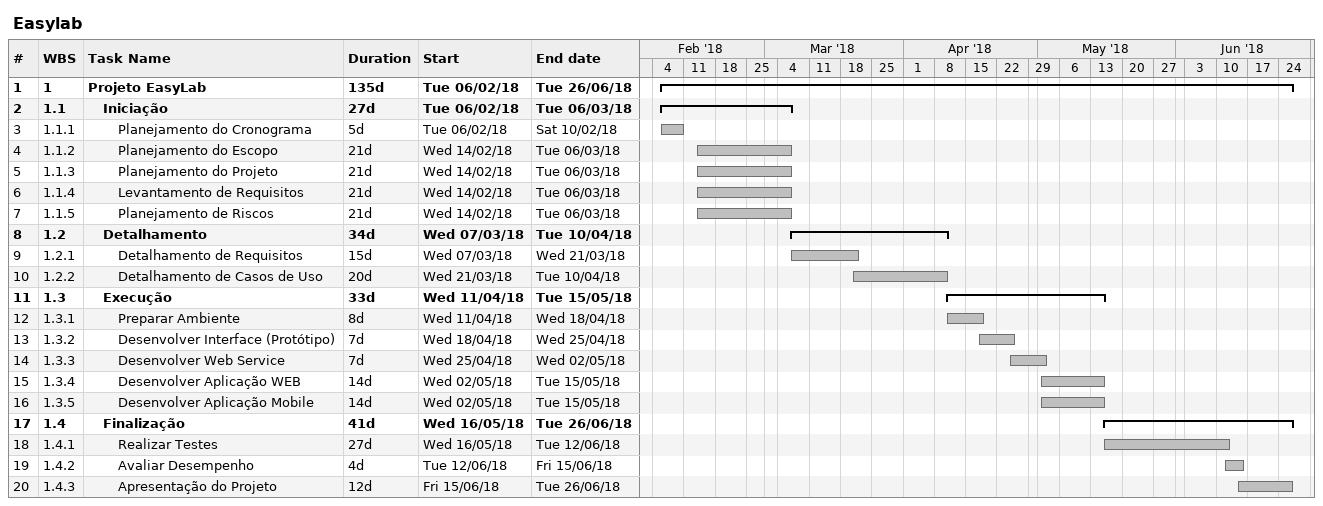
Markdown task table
Easylab

| ID | WBS | Task | Duration | Start | Finish |
|---|---|---|---|---|---|
| 1 | 1 | **Projeto EasyLab** | 135d | 2018-02-06 | 2018-06-26 |
| 2 | 1.1 | **Iniciação** | 27d | 2018-02-06 | 2018-03-06 |
| 3 | 1.1.1 | Planejamento do Cronograma | 5d | 2018-02-06 | 2018-02-10 |
| 4 | 1.1.2 | Planejamento do Escopo | 21d | 2018-02-14 | 2018-03-06 |
| 5 | 1.1.3 | Planejamento do Projeto | 21d | 2018-02-14 | 2018-03-06 |
| 6 | 1.1.4 | Levantamento de Requisitos | 21d | 2018-02-14 | 2018-03-06 |
| 7 | 1.1.5 | Planejamento de Riscos | 21d | 2018-02-14 | 2018-03-06 |
| 8 | 1.2 | **Detalhamento** | 34d | 2018-03-07 | 2018-04-10 |
| 9 | 1.2.1 | Detalhamento de Requisitos | 15d | 2018-03-07 | 2018-03-21 |
| 10 | 1.2.2 | Detalhamento de Casos de Uso | 20d | 2018-03-21 | 2018-04-10 |
| 11 | 1.3 | **Execução** | 33d | 2018-04-11 | 2018-05-15 |
| 12 | 1.3.1 | Preparar Ambiente | 8d | 2018-04-11 | 2018-04-18 |
| 13 | 1.3.2 | Desenvolver Interface (Protótipo) | 7d | 2018-04-18 | 2018-04-25 |
| 14 | 1.3.3 | Desenvolver Web Service | 7d | 2018-04-25 | 2018-05-02 |
| 15 | 1.3.4 | Desenvolver Aplicação WEB | 14d | 2018-05-02 | 2018-05-15 |
| 16 | 1.3.5 | Desenvolver Aplicação Mobile | 14d | 2018-05-02 | 2018-05-15 |
| 17 | 1.4 | **Finalização** | 41d | 2018-05-16 | 2018-06-26 |
| 18 | 1.4.1 | Realizar Testes | 27d | 2018-05-16 | 2018-06-12 |
| 19 | 1.4.2 | Avaliar Desempenho | 4d | 2018-06-12 | 2018-06-15 |
| 20 | 1.4.3 | Apresentação do Projeto | 12d | 2018-06-15 | 2018-06-26 |
